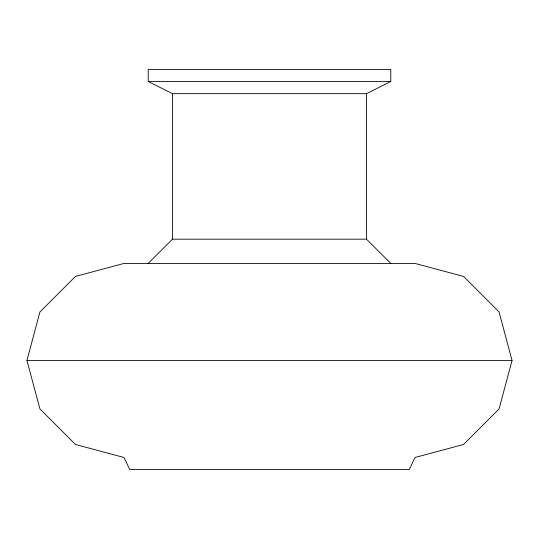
<?xml version="1.0" encoding="UTF-8"?>
<svg xmlns="http://www.w3.org/2000/svg" width="539" height="539" viewBox="0 0 539 539"><rect width="100%" height="100%" fill="white"/><g stroke="black" fill="none" stroke-linecap="round" stroke-linejoin="round"><path stroke-width="0.81" d="M26.95 360.456L39.947 311.946L75.46 276.433L123.97 263.436L415.03 263.436L463.54 276.433L499.053 311.946L512.05 360.456L499.053 408.966L463.54 444.48L415.03 457.476L409.209 469.604L129.791 469.604L123.97 457.476L75.46 444.48L39.947 408.966L26.95 360.456L512.05 360.456M148.171 263.436L172.48 239.181L366.52 239.181L390.829 263.436M366.52 93.651L390.775 81.524L390.775 69.396L148.225 69.396L148.225 81.524L172.48 93.651L366.52 93.651L366.52 239.181M148.225 81.524L390.775 81.524M172.48 93.651L172.48 239.181"/></g></svg>
